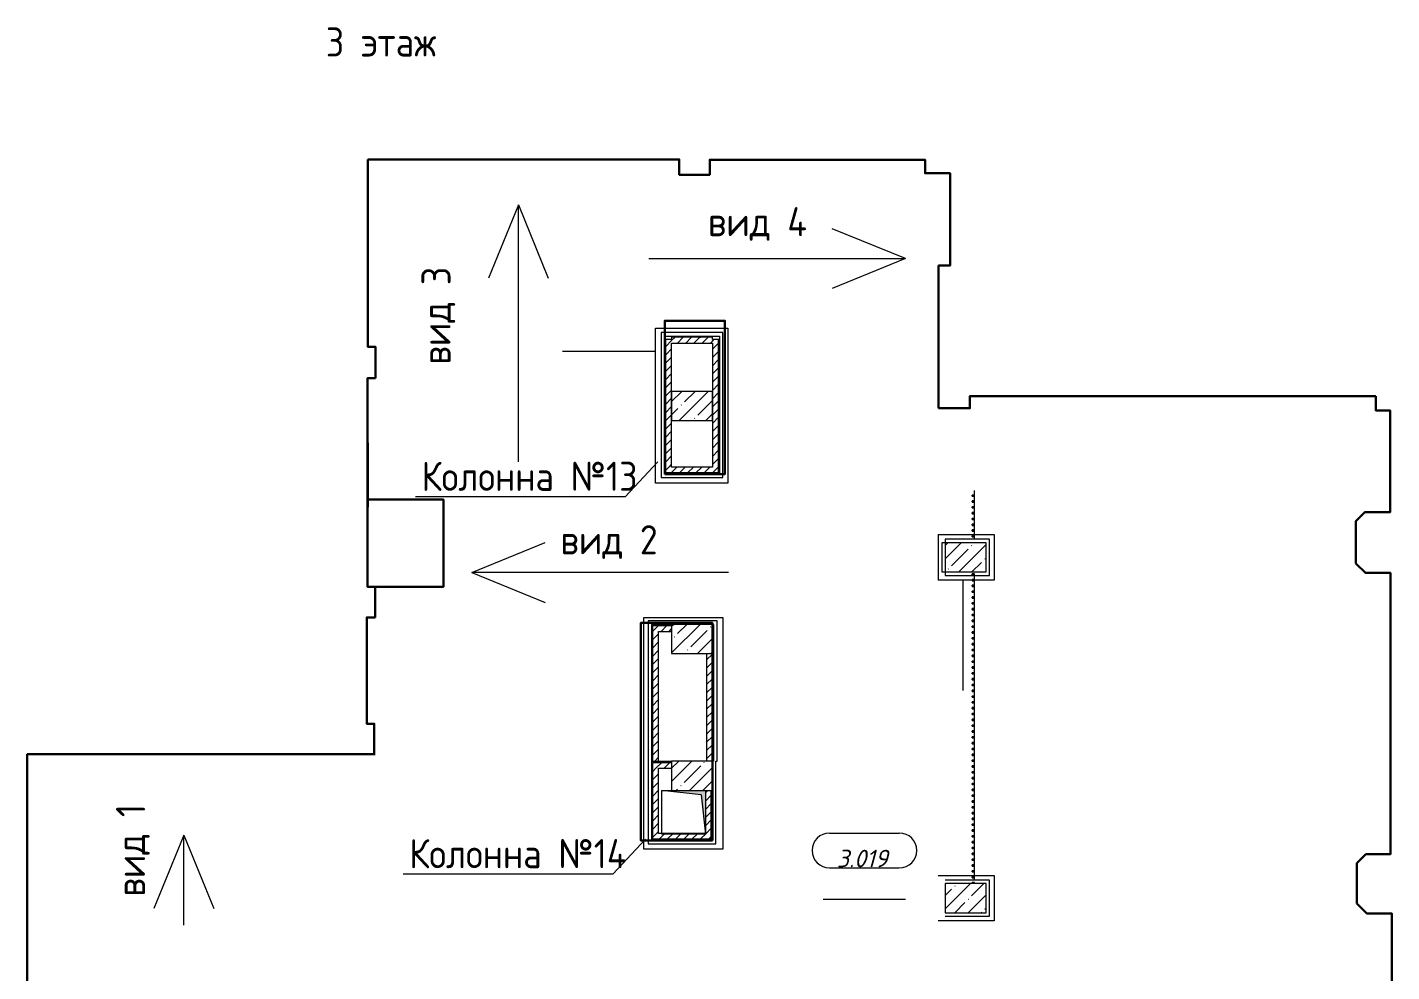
# Model space of a CAD drawing. Header units: millimetres. Extents: x -81576 to 1046824, y -248937 to 691537.
# Drawn here: x 163371 to 186808, y 258699 to 274912 of the extents above; entities that cross this region are included whole.
import ezdxf

# ---------------------------------------------------------------- set-up
doc = ezdxf.new("R2010")
doc.units = ezdxf.units.MM
for name, color, linetype, lineweight, true_color in [('A-AREA-IDEN-1', 7, 'Continuous', 9, 0xaaaaaa), ('A-DETL-7', 7, 'Continuous', 20, 0x01a6fe), ('A-FLOR-1', 7, 'Continuous', 5, 0xc0c0c0), ('I-WALL-15', 7, 'Continuous', 5, 0x787878), ('M-EQPM-1', 7, 'Continuous', 9, 0xaaaaaa), ('M-EQPM-2', 7, 'Continuous', 9, 0xe2e2e2)]:
    doc.layers.add(name, color=color, linetype=linetype, lineweight=lineweight, true_color=true_color)
for name, color, linetype, lineweight in [('A-DETL-MEDM', 7, 'Continuous', 9), ('A-WALL', 7, 'Continuous', 5), ('A-WALL-FNSH-1', 7, 'Continuous', 5), ('I-WALL', 7, 'Continuous', 5), ('S-COLS', 7, 'Continuous', 9), ('S-COLS-1', 7, 'Continuous', 5), ('Ограждение', 7, 'Continuous', 9), ('Ограждение-1', 7, 'Continuous', 20), ('основной', 250, 'Continuous', 15), ('Основные линии', 7, 'Continuous', 30), ('осново', 7, 'Continuous', 30), ('Размеры', 7, 'Continuous', 15)]:
    doc.layers.add(name, color=color, linetype=linetype, lineweight=lineweight)
doc.styles.add('ISOCPEUR_I', font='isocpeui.ttf', dxfattribs={"height": 300})
doc.styles.add('СПДС', font='isocpeur.ttf', dxfattribs={"width": 0.9})
pattern_1 = [(0, (85589.49, 186481.29), (406.4, 101.6), [6.706, -298.094, 6.706, -298.094, -1625.6]), (0, (85589.49, 186481.29), (406.4, 101.6), [-609.6, 6.706, -602.894, 6.706, -298.094, -711.2]), (0, (85589.49, 186481.29), (406.4, 101.6), [-1524, 6.706, -196.494, 6.706, -501.294]), (120, (85741.89, 186532.09), (-291.18818, 301.15272), [6.706, -298.094, 6.706, -298.094, -1625.6]), (120, (85741.89, 186532.09), (-291.18818, 301.15272), [-609.6, 6.706, -602.894, 6.706, -298.094, -711.2]), (120, (85741.89, 186532.09), (-291.18818, 301.15272), [-1524, 6.706, -196.494, 6.706, -501.294]), (240, (85792.69, 186735.29), (-115.21182, -402.75272), [6.706, -298.094, 6.706, -298.094, -1625.6]), (240, (85792.69, 186735.29), (-115.21182, -402.75272), [-609.6, 6.706, -602.894, 6.706, -298.094, -711.2]), (240, (85792.69, 186735.29), (-115.21182, -402.75272), [-1524, 6.706, -196.494, 6.706, -501.294])]
pattern_2 = [(45, (85589.49, 186481.29), (-70.71068, 70.71068), [])]

# ---------------------------------------------------------------- blocks, each defined once
blk = doc.blocks.new('BSC_Колонна _Прямоугольная - 500х700-V242-АИ_План этажа_Стены_3')
at = {"layer": 'S-COLS-1'}
h = blk.add_hatch(dxfattribs=at)
h.set_pattern_fill('FP_170', color=256, style=0, pattern_type=2)
h.set_pattern_definition([(315, (-73481.04, 93900), (228.0985, 228.0985), []), (315, (-73481.04, 93671.9), (228.0985, 228.0985), [403.225, -80.645, 6.706, -73.939])])
h.paths.add_polyline_path([(-250, 350), (-250, -350), (250, -350), (250, 350), (86, 350)])
for p, q in [((250, 350), (-250, 350)), ((-250, 350), (-250, -350)), ((250, -350), (250, 350)), ((-250, -350), (250, -350))]:
    blk.add_line(p, q, dxfattribs=at)
blk = doc.blocks.new('BSC_Колонна _Прямоугольная - 500х700-V245-АИ_План этажа_Стены_3')
at = {"layer": 'S-COLS-1'}
h = blk.add_hatch(dxfattribs=at)
h.set_pattern_fill('FP_173', color=256, style=0, pattern_type=2)
h.set_pattern_definition([(315, (-79331.04, 93900), (228.0985, 228.0985), []), (315, (-79331.04, 93671.9), (228.0985, 228.0985), [403.225, -80.645, 6.706, -73.939])])
h.paths.add_polyline_path([(-250, 350), (-250, -350), (250, -350), (250, 350), (-101, 350)])
for p, q in [((250, 350), (-250, 350)), ((-250, 350), (-250, -350)), ((250, -350), (250, 350)), ((-250, -350), (250, -350))]:
    blk.add_line(p, q, dxfattribs=at)
blk = doc.blocks.new('BSC_Колонна _Прямоугольная - 500х700-V304-АИ_План этажа_Стены_3')
at = {"layer": 'S-COLS-1'}
h = blk.add_hatch(dxfattribs=at)
h.set_pattern_fill('FP_210', color=256, style=0, pattern_type=2)
h.set_pattern_definition([(315, (-75580.7, 89200), (228.0985, 228.0985), []), (315, (-75580.7, 88971.9), (228.0985, 228.0985), [403.225, -80.645, 6.706, -73.939])])
h.paths.add_polyline_path([(-250, 350), (-250, -350), (250, -350), (250, 350), (110, 350)])
for p, q in [((250, 350), (-250, 350)), ((250, -350), (250, 350)), ((-250, -230), (-250, -350)), ((-250, -350), (250, -350))]:
    blk.add_line(p, q, dxfattribs=at)
blk = doc.blocks.new('BSC_Колонна _Прямоугольная - 500х700-V305-АИ_План этажа_Стены_3')
at = {"layer": 'S-COLS-1'}
h = blk.add_hatch(dxfattribs=at)
h.set_pattern_fill('FP_211', color=256, style=0, pattern_type=2)
h.set_pattern_definition([(315, (-77930.7, 89200), (228.0985, 228.0985), []), (315, (-77930.7, 88971.9), (228.0985, 228.0985), [403.225, -80.645, 6.706, -73.939])])
h.paths.add_polyline_path([(-250, 350), (-250, -350), (250, -350), (250, 350)])
for p, q in [((250, 350), (-250, 350)), ((-250, 350), (-250, -350)), ((250, -350), (250, 350)), ((-250, -350), (250, -350))]:
    blk.add_line(p, q, dxfattribs=at)
blk = doc.blocks.new('Канал вертикальный прямоугольный - Шахта - значок проема-24087406-АИ_План этажа_Стены_3')
at = {"layer": 'M-EQPM-2'}
blk.add_hatch(color=256, dxfattribs=at).paths.add_polyline_path([(375, 375), (-375, 375), (-375, -375), (-300, 300)])
at = {"layer": 'M-EQPM-1'}
for p, q in [((-375, -375), (-375, 375)), ((-375, 375), (375, 375)), ((-300, 300), (-375, -375)), ((-300, 300), (375, 375)), ((375, 375), (375, -375)), ((375, -375), (-375, -375))]:
    blk.add_line(p, q, dxfattribs=at)
blk = doc.blocks.new('О_Балясина_Труба_ГОСТ 86452 - О_Балясина_Труба_ГОСТ 8645-68 2-26159581-АИ_План этажа_Стены_3')
at = {"layer": 'Ограждение-1'}
for p, q in [((10, 20), (-10, 20)), ((-10, 20), (-10, -20)), ((-7, -17), (-7, 17)), ((-7, 17), (7, 17)), ((7, 17), (7, -17)), ((10, -20), (10, 20)), ((-10, -20), (10, -20)), ((7, -17), (-7, -17))]:
    blk.add_line(p, q, dxfattribs=at)
blk = doc.blocks.new('О_Элемент ограждения_Обод_Труба_ГОСТ 86452 - О_Элемент ограждения_Обод_Труба_ГОСТ 8645-68 2-26160767-АИ_План этажа_Стены_3')
at = {"layer": 'Ограждение-1'}
for p, q in [((-5300, 20), (-5320, 20)), ((-5320, 20), (-5320, -20)), ((-5317, 17), (-5303, 17)), ((-5317, -17), (-5317, 17)), ((-5303, 17), (-5303, -17)), ((-5300, -20), (-5300, 20)), ((0, 20), (-20, 20)), ((-20, 20), (-20, -20)), ((-17, 17), (-3, 17)), ((-17, -17), (-17, 17)), ((-3, 17), (-3, -17)), ((-5320, -20), (-5300, -20)), ((-5303, -17), (-5317, -17)), ((-20, -20), (0, -20)), ((-3, -17), (-17, -17))]:
    blk.add_line(p, q, dxfattribs=at)
blk = doc.blocks.new('AAR_СКБ_Марка_помещения_1_5 ммп - Номер _ Площадь-27962135-АИ_План этажа_Стены_3')
at = {"layer": 'A-AREA-IDEN-1'}
for p, q in [((-2.99, 3), (3.01, 3)), ((-2.99, 0), (3.01, 0)), ((-3.53, -2.69), (3.53, -2.69))]:
    blk.add_line(p, q, dxfattribs=at)
for centre, start, end in [((-2.99, 1.5), 90, 270), ((3.01, 1.5), 270, 90)]:
    blk.add_arc(centre, 1.5, start, end, dxfattribs=at)

msp = doc.modelspace()

# ---------------------------------------------------------------- hatches: boundary and pattern name
at = {"layer": 'I-WALL'}
h = msp.add_hatch(dxfattribs=at)
h.set_pattern_fill('FP_5', color=256, style=0, pattern_type=2)
h.set_pattern_definition(pattern_2)
h.paths.add_polyline_path([(174339.5, 267362), (174439.5, 267362), (174439.5, 269552), (174339.5, 269552), (174339.5, 267835.3)])
h = msp.add_hatch(dxfattribs=at)
h.set_pattern_fill('FP_5', color=256, style=0, pattern_type=2)
h.set_pattern_definition(pattern_2)
h.paths.add_polyline_path([(174439.5, 269492), (175139.5, 269492), (175139.5, 269592), (174439.5, 269592), (174439.5, 269552)])
h = msp.add_hatch(dxfattribs=at)
h.set_pattern_fill('FP_5', color=256, style=0, pattern_type=2)
h.set_pattern_definition(pattern_2)
h.paths.add_polyline_path([(175139.5, 267262), (175239.5, 267262), (175239.5, 269552), (175139.5, 269552), (175139.5, 267362)])
h = msp.add_hatch(dxfattribs=at)
h.set_pattern_fill('FP_5', color=256, style=0, pattern_type=2)
h.set_pattern_definition(pattern_2)
h.paths.add_polyline_path([(175139.5, 267262), (175139.5, 267362), (174339.5, 267362), (174339.5, 267262)])
h = msp.add_hatch(dxfattribs=at)
h.set_pattern_fill('FP_5', color=256, style=0, pattern_type=2)
h.set_pattern_definition(pattern_2)
h.paths.add_polyline_path([(174115.7, 262312), (174215.7, 262312), (174215.7, 264642), (174115.7, 264642), (174115.7, 263587.9)])
h = msp.add_hatch(dxfattribs=at)
h.set_pattern_fill('FP_5', color=256, style=0, pattern_type=2)
h.set_pattern_definition(pattern_2)
h.paths.add_polyline_path([(174439.5, 264542), (174439.5, 264642), (174215.7, 264642), (174215.7, 264542)])
h = msp.add_hatch(dxfattribs=at)
h.set_pattern_fill('FP_5', color=256, style=0, pattern_type=2)
h.set_pattern_definition(pattern_2)
h.paths.add_polyline_path([(175139.5, 262312), (175139.5, 264162), (175039.5, 264162), (175039.5, 262312)])
h = msp.add_hatch(dxfattribs=at)
h.set_pattern_fill('FP_5', color=256, style=0, pattern_type=2)
h.set_pattern_definition(pattern_2)
h.paths.add_polyline_path([(174439.5, 262192), (174439.5, 262292), (174115.7, 262292), (174115.7, 262192), (174215.7, 262192)])
h = msp.add_hatch(dxfattribs=at)
h.set_pattern_fill('FP_5', color=256, style=0, pattern_type=2)
h.set_pattern_definition(pattern_2)
h.paths.add_polyline_path([(174115.7, 260972.3), (174215.7, 260972.3), (174215.7, 262192), (174115.7, 262192), (174115.7, 262172.1)])
h = msp.add_hatch(dxfattribs=at)
h.set_pattern_fill('FP_5', color=256, style=0, pattern_type=2)
h.set_pattern_definition(pattern_2)
h.paths.add_polyline_path([(175119.5, 261072.3), (175119.5, 261812), (175019.5, 261812), (175019.5, 261072.3)])
h = msp.add_hatch(dxfattribs=at)
h.set_pattern_fill('FP_5', color=256, style=0, pattern_type=2)
h.set_pattern_definition(pattern_2)
h.paths.add_polyline_path([(174944.5, 260972.3), (175119.5, 260972.3), (175119.5, 261072.3), (175019.5, 261072.3), (175018.3, 261072.3), (174215.7, 261072.3), (174215.7, 260972.3)])
at = {"layer": 'I-WALL-15'}
h = msp.add_hatch(dxfattribs=at)
h.set_pattern_fill('FP_3', color=256, style=0, pattern_type=2)
h.set_pattern_definition(pattern_1)
h.paths.add_polyline_path([(174339.5, 267262), (174339.5, 269552), (174319.5, 269552), (174319.5, 267262)])
h = msp.add_hatch(dxfattribs=at)
h.set_pattern_fill('FP_3', color=256, style=0, pattern_type=2)
h.set_pattern_definition(pattern_1)
h.paths.add_polyline_path([(175139.5, 269592), (175139.5, 269612), (174439.5, 269612), (174439.5, 269592)])
h = msp.add_hatch(dxfattribs=at)
h.set_pattern_fill('FP_3', color=256, style=0, pattern_type=2)
h.set_pattern_definition(pattern_1)
h.paths.add_polyline_path([(175259.5, 267242), (175259.5, 269552), (175239.5, 269552), (175239.5, 267242)])
h = msp.add_hatch(dxfattribs=at)
h.set_pattern_fill('FP_3', color=256, style=0, pattern_type=2)
h.set_pattern_definition(pattern_1)
h.paths.add_polyline_path([(174319.5, 267242), (175239.5, 267242), (175239.5, 267262), (174319.5, 267262)])
h = msp.add_hatch(dxfattribs=at)
h.set_pattern_fill('FP_3', color=256, style=0, pattern_type=2)
h.set_pattern_definition(pattern_1)
h.paths.add_polyline_path([(174115.7, 262312), (174115.7, 264662), (174095.7, 264662), (174095.7, 262312)])
h = msp.add_hatch(dxfattribs=at)
h.set_pattern_fill('FP_3', color=256, style=0, pattern_type=2)
h.set_pattern_definition(pattern_1)
h.paths.add_polyline_path([(174115.7, 264642), (174439.5, 264642), (174439.5, 264662), (174115.7, 264662)])
h = msp.add_hatch(dxfattribs=at)
h.set_pattern_fill('FP_3', color=256, style=0, pattern_type=2)
h.set_pattern_definition(pattern_1)
h.paths.add_polyline_path([(175159.5, 262312), (175159.5, 264602), (175139.5, 264602), (175139.5, 262312)])
h = msp.add_hatch(dxfattribs=at)
h.set_pattern_fill('FP_3', color=256, style=0, pattern_type=2)
h.set_pattern_definition(pattern_1)
h.paths.add_polyline_path([(174439.5, 262292), (174439.5, 262312), (174095.7, 262312), (174095.7, 262292), (174115.7, 262292)])
h = msp.add_hatch(dxfattribs=at)
h.set_pattern_fill('FP_3', color=256, style=0, pattern_type=2)
h.set_pattern_definition(pattern_1)
h.paths.add_polyline_path([(174115.7, 260952.3), (174115.7, 262292), (174095.7, 262292), (174095.7, 260952.3)])
h = msp.add_hatch(dxfattribs=at)
h.set_pattern_fill('FP_3', color=256, style=0, pattern_type=2)
h.set_pattern_definition(pattern_1)
h.paths.add_polyline_path([(175119.5, 260972.3), (175139.5, 260972.3), (175139.5, 261812), (175119.5, 261812), (175119.5, 261072.3)])
h = msp.add_hatch(dxfattribs=at)
h.set_pattern_fill('FP_3', color=256, style=0, pattern_type=2)
h.set_pattern_definition(pattern_1)
h.paths.add_polyline_path([(174115.7, 260952.3), (175139.5, 260952.3), (175139.5, 260972.3), (174115.7, 260972.3)])
at = {"layer": 'S-COLS-1'}
h = msp.add_hatch(dxfattribs=at)
h.set_pattern_fill('FP_1', color=256, style=0, pattern_type=2)
h.set_pattern_definition([(45, (85589.5, 186481.3), (-228.0985, 228.0985), []), (45, (85817.6, 186481.3), (-228.0985, 228.0985), [403.225, -80.645, 6.706, -73.939])])
h.paths.add_polyline_path([(175139.5, 268162), (175139.5, 268662), (174439.5, 268662), (174439.5, 268162)])

# ---------------------------------------------------------------- linework, layer by layer
at = {"lineweight": 30}
for points in [[(179023.7, 268370.9), (179023.7, 270820.9), (179043.7, 270820.9), (179223.7, 270820.9), (179223.7, 272407.9), (179023.7, 272407.9), (178793.7, 272407.9), (178793.7, 272637.9), (175093.7, 272637.9), (175093.7, 272381.9), (174569.7, 272381.9), (174569.7, 272644.9), (169219.7, 272644.9)], [(169219.7, 272644.9), (169219.7, 269427.9), (169349.7, 269427.9), (169349.7, 268887.9)], [(169349.7, 268887.9), (169214.7, 268887.9), (169214.7, 265306.9), (169215.7, 265306.9)], [(169214.7, 268887.9), (169222, 266674.9), (169219.8, 266804.9), (170519.8, 266804.9), (170519.8, 265306.9), (169344.7, 265306.9)], [(186535.7, 268580.9), (179563.7, 268580.9), (179563.7, 268370.9), (179023.7, 268370.9)], [(186808.5, 256960.9), (186808.5, 259700.9), (186380.5, 259700.9), (186210.8, 259870.7), (186210.8, 260560.7), (186366.3, 260716.2), (186786.3, 260716.2), (186786.3, 265546.2), (186356.3, 265546.2), (186193.7, 265708.8), (186193.7, 266433.8), (186345.7, 266585.9), (186780.7, 266585.9), (186780.7, 268335.9), (186535.7, 268335.9), (186535.7, 268580.9)], [(169214.7, 265306.9), (169344.7, 265306.9), (169344.7, 264781.9), (169331.7, 264781.9), (169201.7, 264781.9), (169201.7, 262955.9), (169331.7, 262955.9), (169331.7, 262430.9), (169201.7, 262430.9)], [(169344.7, 262430.9), (163370.7, 262430.9), (163370.7, 257509.9), (163912.7, 257509.9), (163912.7, 256952.9), (163370.7, 256952.9), (163370.7, 254320.9)]]:
    msp.add_lwpolyline(points, dxfattribs=at)
for points in [[(174319.5, 267242), (175355.5, 267242), (175355.5, 269874), (174319.5, 269874)], [(175139.5, 260952.3), (173909.5, 260952.3), (173909.5, 264686.3), (175139.5, 264686.3)]]:
    msp.add_lwpolyline(points, close=True, dxfattribs=at)
at = {"layer": 'A-DETL-7'}
for p, q in [((174162.6, 269745.6), (175402.6, 269745.6)), ((174162.6, 267085.6), (174162.6, 269745.6)), ((175402.6, 269745.6), (175402.6, 267085.6)), ((175402.6, 267085.6), (174162.6, 267085.6)), ((179019.1, 266202.3), (179979.5, 266202.3)), ((179019.1, 266202.3), (179019.1, 265422.3)), ((179979.5, 266202.3), (179979.5, 265422.3)), ((179979.5, 265422.3), (179019.1, 265422.3)), ((173960.3, 264780.1), (175320.3, 264780.1)), ((173960.3, 260800.1), (173960.3, 264780.1)), ((175320.3, 264780.1), (175320.3, 260800.1)), ((175320.3, 260800.1), (173960.3, 260800.1)), ((179019.1, 260352.3), (179979.5, 260352.3)), ((179979.5, 260352.3), (179979.5, 259572.3)), ((179979.5, 259572.3), (179019.1, 259572.3))]:
    msp.add_line(p, q, dxfattribs=at)
at = {"layer": 'A-DETL-MEDM'}
for p, q in [((172562.6, 269352.6), (174162.6, 269352.6)), ((179449.5, 263527), (179449.5, 265422.3))]:
    msp.add_line(p, q, dxfattribs=at)
at = {"layer": 'A-FLOR-1'}
for p, q in [((179639.5, 266882), (179639.5, 266962)), ((179639.5, 266782), (179639.5, 266862)), ((179639.5, 266682), (179639.5, 266762)), ((179639.5, 266582), (179639.5, 266662)), ((179639.5, 266482), (179639.5, 266562)), ((179639.5, 266382), (179639.5, 266462)), ((179639.5, 266282), (179639.5, 266362)), ((179639.5, 266182), (179639.5, 266262)), ((179639.5, 266122.3), (179639.5, 266162)), ((179639.5, 265432), (179639.5, 265502.3)), ((179639.5, 265332), (179639.5, 265412)), ((179639.5, 265232), (179639.5, 265312)), ((179639.5, 265132), (179639.5, 265212)), ((179639.5, 265032), (179639.5, 265112)), ((179639.5, 264932), (179639.5, 265012)), ((179639.5, 264832), (179639.5, 264912)), ((179639.5, 264732), (179639.5, 264812)), ((179639.5, 264632), (179639.5, 264712)), ((179639.5, 264532), (179639.5, 264612)), ((179639.5, 264432), (179639.5, 264512)), ((179639.5, 264332), (179639.5, 264412)), ((179639.5, 264232), (179639.5, 264312)), ((179639.5, 264132), (179639.5, 264212)), ((179639.5, 264032), (179639.5, 264112)), ((179639.5, 263932), (179639.5, 264012)), ((179639.5, 263832), (179639.5, 263912)), ((179639.5, 263732), (179639.5, 263812)), ((179639.5, 263632), (179639.5, 263712)), ((179639.5, 263532), (179639.5, 263612)), ((179639.5, 263432), (179639.5, 263512)), ((179639.5, 263332), (179639.5, 263412)), ((179639.5, 263234), (179639.5, 263312)), ((179639.5, 263132), (179639.5, 263212)), ((179639.5, 263032), (179639.5, 263112)), ((179639.5, 262932), (179639.5, 263012)), ((179639.5, 262832), (179639.5, 262912)), ((179639.5, 262732), (179639.5, 262812)), ((179639.5, 262632), (179639.5, 262712)), ((179639.5, 262532), (179639.5, 262612)), ((179639.5, 262432), (179639.5, 262512)), ((179639.5, 262332), (179639.5, 262412)), ((179639.5, 262232), (179639.5, 262312)), ((179639.5, 262132), (179639.5, 262212)), ((179639.5, 262032), (179639.5, 262112)), ((179639.5, 261932), (179639.5, 262012)), ((179639.5, 261832), (179639.5, 261912)), ((179639.5, 261732), (179639.5, 261812)), ((179639.5, 261632), (179639.5, 261712)), ((179639.5, 261532), (179639.5, 261612)), ((179639.5, 261432), (179639.5, 261512)), ((179639.5, 261332), (179639.5, 261412)), ((179639.5, 261232), (179639.5, 261312)), ((179639.5, 261132), (179639.5, 261212)), ((179639.5, 261032), (179639.5, 261110.3)), ((179639.5, 260932), (179639.5, 261012)), ((179639.5, 260832), (179639.5, 260912)), ((179639.5, 260732), (179639.5, 260812)), ((179639.5, 260632), (179639.5, 260712)), ((179639.5, 260532), (179639.5, 260612)), ((179639.5, 260432), (179639.5, 260512)), ((179639.5, 260332), (179639.5, 260412)), ((179639.5, 260272.3), (179639.5, 260312))]:
    msp.add_line(p, q, dxfattribs=at)
at = {"layer": 'A-WALL'}
for p, q in [((174259.5, 269672), (174259.5, 267182)), ((175319.5, 269672), (174259.5, 269672)), ((174319.5, 267242), (174319.5, 269612)), ((174319.5, 269612), (175259.5, 269612)), ((174339.5, 267262), (174339.5, 269552)), ((175139.5, 269592), (174439.5, 269592)), ((175239.5, 269552), (175239.5, 267262)), ((175259.5, 269612), (175259.5, 267242)), ((175319.5, 267182), (175319.5, 269672)), ((175239.5, 267262), (174339.5, 267262)), ((174259.5, 267182), (175319.5, 267182)), ((179079.5, 266062.3), (179079.5, 265562.3)), ((179139.5, 266062.3), (179079.5, 266062.3)), ((179899.5, 266122.3), (179139.5, 266122.3)), ((179139.5, 266122.3), (179139.5, 266062.3)), ((179899.5, 265502.3), (179899.5, 266122.3)), ((179079.5, 265562.3), (179139.5, 265562.3)), ((179139.5, 265562.3), (179139.5, 265502.3)), ((179139.5, 265502.3), (179899.5, 265502.3)), ((174035.7, 264722), (174035.7, 260892.3)), ((175219.5, 264722), (174035.7, 264722)), ((174115.7, 264642), (174439.5, 264642)), ((174115.7, 262312), (174115.7, 264642)), ((175139.5, 264662), (175159.5, 264662)), ((175159.5, 264662), (175159.5, 262312)), ((175219.5, 262312), (175219.5, 264722)), ((175139.5, 264162), (175139.5, 262312)), ((174115.7, 262292), (174439.5, 262292)), ((174115.7, 260972.3), (174115.7, 262292)), ((175199.5, 260892.3), (175199.5, 262312)), ((175199.5, 262312), (175219.5, 262312)), ((175119.5, 260972.3), (175119.5, 261812)), ((175139.5, 261812), (175139.5, 260952.3)), ((174035.7, 260892.3), (175199.5, 260892.3)), ((175139.5, 260952.3), (174095.7, 260952.3)), ((175119.5, 260972.3), (174115.7, 260972.3)), ((179899.5, 260272.3), (179139.5, 260272.3)), ((179899.5, 259652.3), (179899.5, 260272.3)), ((179139.5, 259652.3), (179899.5, 259652.3))]:
    msp.add_line(p, q, dxfattribs=at)
at = {"layer": 'A-WALL-FNSH-1'}
for p, q in [((174439.5, 269552), (174319.5, 269552)), ((174439.5, 269612), (174439.5, 269552)), ((175139.5, 269552), (175139.5, 269612)), ((175259.5, 269552), (175139.5, 269552)), ((174439.5, 267362), (174439.5, 269492)), ((174439.5, 269492), (175139.5, 269492)), ((175139.5, 269492), (175139.5, 267362)), ((174319.5, 267242), (175259.5, 267242)), ((175139.5, 267362), (174439.5, 267362)), ((174439.5, 264662), (174095.7, 264662)), ((174095.7, 264662), (174095.7, 260952.3)), ((174215.7, 264542), (174439.5, 264542)), ((174215.7, 262312), (174215.7, 264542)), ((175159.5, 264602), (175139.5, 264602)), ((175039.5, 264162), (175039.5, 262312)), ((174095.7, 262312), (174439.5, 262312)), ((175139.5, 262312), (175159.5, 262312)), ((174215.7, 262192), (174439.5, 262192)), ((174215.7, 261072.3), (174215.7, 262192)), ((175018.3, 261072.3), (174215.7, 261072.3))]:
    msp.add_line(p, q, dxfattribs=at)
at = {"layer": 'S-COLS-1'}
for p, q in [((175139.5, 268662), (174439.5, 268662)), ((174439.5, 268662), (174439.5, 268162)), ((175139.5, 268162), (175139.5, 268662)), ((174439.5, 268162), (175139.5, 268162))]:
    msp.add_line(p, q, dxfattribs=at)
at = {"layer": 'основной', "lineweight": 15}
for points in [[(174199.6, 267453.8), (173639, 266853.8), (170039, 266853.8)], [(173988.8, 260975.6), (173428.2, 260375.6), (169828.2, 260375.6)]]:
    msp.add_lwpolyline(points, dxfattribs=at)
at = {"layer": 'Размеры'}
for points in [[(171806.8, 271863.9), (171293.2, 270605.3)], [(171806.8, 267453.8), (171806.8, 271863.9)], [(171806.8, 271863.9), (172320.4, 270605.3)], [(178455.2, 270940.6), (177196.7, 271454.2)], [(174045.1, 270940.6), (178455.2, 270940.6)], [(178455.2, 270940.6), (177196.7, 270427)], [(171007.5, 265553.2), (172266.1, 266066.8)], [(175417.6, 265553.2), (171007.5, 265553.2)], [(171007.5, 265553.2), (172266.1, 265039.6)], [(166059.3, 261045.3), (165545.7, 259786.7)], [(166059.3, 259497.6), (166059.3, 261045.3)], [(166059.3, 261045.3), (166572.9, 259786.7)]]:
    msp.add_lwpolyline(points, dxfattribs=at)

# ---------------------------------------------------------------- block references
at = {"layer": 'A-AREA-IDEN-1', "xscale": 199.9999999999999, "yscale": 199.9999999999999, "zscale": 199.9999999999999}
msp.add_blockref('AAR_СКБ_Марка_помещения_1_5 ммп - Номер _ Площадь-27962135-АИ_План этажа_Стены_3', (177748.4, 260480), dxfattribs=at)
at = {"layer": 'M-EQPM-1', "rotation": 269.9999999999989}
msp.add_blockref('Канал вертикальный прямоугольный - Шахта - значок проема-24087406-АИ_План этажа_Стены_3', (174644.5, 261437), dxfattribs=at)
at = {"layer": 'S-COLS', "rotation": 89.9999999999999}
for name, p in [('BSC_Колонна _Прямоугольная - 500х700-V245-АИ_План этажа_Стены_3', (179489.5, 265812.3)), ('BSC_Колонна _Прямоугольная - 500х700-V305-АИ_План этажа_Стены_3', (174789.5, 264412)), ('BSC_Колонна _Прямоугольная - 500х700-V304-АИ_План этажа_Стены_3', (174789.5, 262062)), ('BSC_Колонна _Прямоугольная - 500х700-V242-АИ_План этажа_Стены_3', (179489.5, 259962.3))]:
    msp.add_blockref(name, p, dxfattribs=at)
at = {"layer": 'Ограждение'}
for name, p, rotation in [('О_Балясина_Труба_ГОСТ 86452 - О_Балясина_Труба_ГОСТ 8645-68 2-26159581-АИ_План этажа_Стены_3', (179619.5, 266872), 90.00000000000024), ('О_Балясина_Труба_ГОСТ 86452 - О_Балясина_Труба_ГОСТ 8645-68 2-26159581-АИ_План этажа_Стены_3', (179619.5, 266772), 90.00000000000024), ('О_Балясина_Труба_ГОСТ 86452 - О_Балясина_Труба_ГОСТ 8645-68 2-26159581-АИ_План этажа_Стены_3', (179619.5, 266672), 90.00000000000024), ('О_Балясина_Труба_ГОСТ 86452 - О_Балясина_Труба_ГОСТ 8645-68 2-26159581-АИ_План этажа_Стены_3', (179619.5, 266572), 90.00000000000024), ('О_Балясина_Труба_ГОСТ 86452 - О_Балясина_Труба_ГОСТ 8645-68 2-26159581-АИ_План этажа_Стены_3', (179619.5, 266472), 90.00000000000024), ('О_Балясина_Труба_ГОСТ 86452 - О_Балясина_Труба_ГОСТ 8645-68 2-26159581-АИ_План этажа_Стены_3', (179619.5, 266372), 90.00000000000024), ('О_Балясина_Труба_ГОСТ 86452 - О_Балясина_Труба_ГОСТ 8645-68 2-26159581-АИ_План этажа_Стены_3', (179619.5, 266272), 90.00000000000024), ('О_Балясина_Труба_ГОСТ 86452 - О_Балясина_Труба_ГОСТ 8645-68 2-26159581-АИ_План этажа_Стены_3', (179619.5, 266172), 90.00000000000024), ('О_Элемент ограждения_Обод_Труба_ГОСТ 86452 - О_Элемент ограждения_Обод_Труба_ГОСТ 8645-68 2-26160767-АИ_План этажа_Стены_3', (179619.5, 260212), 270.0000000000001), ('О_Балясина_Труба_ГОСТ 86452 - О_Балясина_Труба_ГОСТ 8645-68 2-26159581-АИ_План этажа_Стены_3', (179619.5, 265422), 90.00000000000024), ('О_Балясина_Труба_ГОСТ 86452 - О_Балясина_Труба_ГОСТ 8645-68 2-26159581-АИ_План этажа_Стены_3', (179619.5, 265322), 90.00000000000024), ('О_Балясина_Труба_ГОСТ 86452 - О_Балясина_Труба_ГОСТ 8645-68 2-26159581-АИ_План этажа_Стены_3', (179619.5, 265222), 90.00000000000024), ('О_Балясина_Труба_ГОСТ 86452 - О_Балясина_Труба_ГОСТ 8645-68 2-26159581-АИ_План этажа_Стены_3', (179619.5, 265122), 90.00000000000024), ('О_Балясина_Труба_ГОСТ 86452 - О_Балясина_Труба_ГОСТ 8645-68 2-26159581-АИ_План этажа_Стены_3', (179619.5, 265022), 90.00000000000024), ('О_Балясина_Труба_ГОСТ 86452 - О_Балясина_Труба_ГОСТ 8645-68 2-26159581-АИ_План этажа_Стены_3', (179619.5, 264922), 90.00000000000024), ('О_Балясина_Труба_ГОСТ 86452 - О_Балясина_Труба_ГОСТ 8645-68 2-26159581-АИ_План этажа_Стены_3', (179619.5, 264822), 90.00000000000024), ('О_Балясина_Труба_ГОСТ 86452 - О_Балясина_Труба_ГОСТ 8645-68 2-26159581-АИ_План этажа_Стены_3', (179619.5, 264722), 90.00000000000024), ('О_Балясина_Труба_ГОСТ 86452 - О_Балясина_Труба_ГОСТ 8645-68 2-26159581-АИ_План этажа_Стены_3', (179619.5, 264622), 90.00000000000024), ('О_Балясина_Труба_ГОСТ 86452 - О_Балясина_Труба_ГОСТ 8645-68 2-26159581-АИ_План этажа_Стены_3', (179619.5, 264522), 90.00000000000024), ('О_Балясина_Труба_ГОСТ 86452 - О_Балясина_Труба_ГОСТ 8645-68 2-26159581-АИ_План этажа_Стены_3', (179619.5, 264422), 90.00000000000024), ('О_Балясина_Труба_ГОСТ 86452 - О_Балясина_Труба_ГОСТ 8645-68 2-26159581-АИ_План этажа_Стены_3', (179619.5, 264322), 90.00000000000024), ('О_Балясина_Труба_ГОСТ 86452 - О_Балясина_Труба_ГОСТ 8645-68 2-26159581-АИ_План этажа_Стены_3', (179619.5, 264222), 90.00000000000024), ('О_Балясина_Труба_ГОСТ 86452 - О_Балясина_Труба_ГОСТ 8645-68 2-26159581-АИ_План этажа_Стены_3', (179619.5, 264122), 90.00000000000024), ('О_Балясина_Труба_ГОСТ 86452 - О_Балясина_Труба_ГОСТ 8645-68 2-26159581-АИ_План этажа_Стены_3', (179619.5, 264022), 90.00000000000024), ('О_Балясина_Труба_ГОСТ 86452 - О_Балясина_Труба_ГОСТ 8645-68 2-26159581-АИ_План этажа_Стены_3', (179619.5, 263922), 90.00000000000024), ('О_Балясина_Труба_ГОСТ 86452 - О_Балясина_Труба_ГОСТ 8645-68 2-26159581-АИ_План этажа_Стены_3', (179619.5, 263822), 90.00000000000024), ('О_Балясина_Труба_ГОСТ 86452 - О_Балясина_Труба_ГОСТ 8645-68 2-26159581-АИ_План этажа_Стены_3', (179619.5, 263722), 90.00000000000024), ('О_Балясина_Труба_ГОСТ 86452 - О_Балясина_Труба_ГОСТ 8645-68 2-26159581-АИ_План этажа_Стены_3', (179619.5, 263622), 90.00000000000024), ('О_Балясина_Труба_ГОСТ 86452 - О_Балясина_Труба_ГОСТ 8645-68 2-26159581-АИ_План этажа_Стены_3', (179619.5, 263522), 90.00000000000024), ('О_Балясина_Труба_ГОСТ 86452 - О_Балясина_Труба_ГОСТ 8645-68 2-26159581-АИ_План этажа_Стены_3', (179619.5, 263422), 90.00000000000024), ('О_Балясина_Труба_ГОСТ 86452 - О_Балясина_Труба_ГОСТ 8645-68 2-26159581-АИ_План этажа_Стены_3', (179619.5, 263322), 90.00000000000024), ('О_Балясина_Труба_ГОСТ 86452 - О_Балясина_Труба_ГОСТ 8645-68 2-26159581-АИ_План этажа_Стены_3', (179619.5, 263222), 90.00000000000024), ('О_Балясина_Труба_ГОСТ 86452 - О_Балясина_Труба_ГОСТ 8645-68 2-26159581-АИ_План этажа_Стены_3', (179619.5, 263122), 90.00000000000024), ('О_Балясина_Труба_ГОСТ 86452 - О_Балясина_Труба_ГОСТ 8645-68 2-26159581-АИ_План этажа_Стены_3', (179619.5, 263022), 90.00000000000024), ('О_Балясина_Труба_ГОСТ 86452 - О_Балясина_Труба_ГОСТ 8645-68 2-26159581-АИ_План этажа_Стены_3', (179619.5, 262922), 90.00000000000024), ('О_Балясина_Труба_ГОСТ 86452 - О_Балясина_Труба_ГОСТ 8645-68 2-26159581-АИ_План этажа_Стены_3', (179619.5, 262822), 90.00000000000024), ('О_Балясина_Труба_ГОСТ 86452 - О_Балясина_Труба_ГОСТ 8645-68 2-26159581-АИ_План этажа_Стены_3', (179619.5, 262722), 90.00000000000024), ('О_Балясина_Труба_ГОСТ 86452 - О_Балясина_Труба_ГОСТ 8645-68 2-26159581-АИ_План этажа_Стены_3', (179619.5, 262622), 90.00000000000024), ('О_Балясина_Труба_ГОСТ 86452 - О_Балясина_Труба_ГОСТ 8645-68 2-26159581-АИ_План этажа_Стены_3', (179619.5, 262522), 90.00000000000024), ('О_Балясина_Труба_ГОСТ 86452 - О_Балясина_Труба_ГОСТ 8645-68 2-26159581-АИ_План этажа_Стены_3', (179619.5, 262422), 90.00000000000024), ('О_Балясина_Труба_ГОСТ 86452 - О_Балясина_Труба_ГОСТ 8645-68 2-26159581-АИ_План этажа_Стены_3', (179619.5, 262322), 90.00000000000024), ('О_Балясина_Труба_ГОСТ 86452 - О_Балясина_Труба_ГОСТ 8645-68 2-26159581-АИ_План этажа_Стены_3', (179619.5, 262222), 90.00000000000024), ('О_Балясина_Труба_ГОСТ 86452 - О_Балясина_Труба_ГОСТ 8645-68 2-26159581-АИ_План этажа_Стены_3', (179619.5, 262122), 90.00000000000024), ('О_Балясина_Труба_ГОСТ 86452 - О_Балясина_Труба_ГОСТ 8645-68 2-26159581-АИ_План этажа_Стены_3', (179619.5, 262022), 90.00000000000024), ('О_Балясина_Труба_ГОСТ 86452 - О_Балясина_Труба_ГОСТ 8645-68 2-26159581-АИ_План этажа_Стены_3', (179619.5, 261922), 90.00000000000024), ('О_Балясина_Труба_ГОСТ 86452 - О_Балясина_Труба_ГОСТ 8645-68 2-26159581-АИ_План этажа_Стены_3', (179619.5, 261822), 90.00000000000024), ('О_Балясина_Труба_ГОСТ 86452 - О_Балясина_Труба_ГОСТ 8645-68 2-26159581-АИ_План этажа_Стены_3', (179619.5, 261722), 90.00000000000024), ('О_Балясина_Труба_ГОСТ 86452 - О_Балясина_Труба_ГОСТ 8645-68 2-26159581-АИ_План этажа_Стены_3', (179619.5, 261622), 90.00000000000024), ('О_Балясина_Труба_ГОСТ 86452 - О_Балясина_Труба_ГОСТ 8645-68 2-26159581-АИ_План этажа_Стены_3', (179619.5, 261522), 90.00000000000024), ('О_Балясина_Труба_ГОСТ 86452 - О_Балясина_Труба_ГОСТ 8645-68 2-26159581-АИ_План этажа_Стены_3', (179619.5, 261422), 90.00000000000024), ('О_Балясина_Труба_ГОСТ 86452 - О_Балясина_Труба_ГОСТ 8645-68 2-26159581-АИ_План этажа_Стены_3', (179619.5, 261322), 90.00000000000024), ('О_Балясина_Труба_ГОСТ 86452 - О_Балясина_Труба_ГОСТ 8645-68 2-26159581-АИ_План этажа_Стены_3', (179619.5, 261222), 90.00000000000024), ('О_Балясина_Труба_ГОСТ 86452 - О_Балясина_Труба_ГОСТ 8645-68 2-26159581-АИ_План этажа_Стены_3', (179619.5, 261122), 90.00000000000024), ('О_Балясина_Труба_ГОСТ 86452 - О_Балясина_Труба_ГОСТ 8645-68 2-26159581-АИ_План этажа_Стены_3', (179619.5, 261022), 90.00000000000024), ('О_Балясина_Труба_ГОСТ 86452 - О_Балясина_Труба_ГОСТ 8645-68 2-26159581-АИ_План этажа_Стены_3', (179619.5, 260922), 90.00000000000024), ('О_Балясина_Труба_ГОСТ 86452 - О_Балясина_Труба_ГОСТ 8645-68 2-26159581-АИ_План этажа_Стены_3', (179619.5, 260822), 90.00000000000024), ('О_Балясина_Труба_ГОСТ 86452 - О_Балясина_Труба_ГОСТ 8645-68 2-26159581-АИ_План этажа_Стены_3', (179619.5, 260722), 90.00000000000024), ('О_Балясина_Труба_ГОСТ 86452 - О_Балясина_Труба_ГОСТ 8645-68 2-26159581-АИ_План этажа_Стены_3', (179619.5, 260622), 90.00000000000024), ('О_Балясина_Труба_ГОСТ 86452 - О_Балясина_Труба_ГОСТ 8645-68 2-26159581-АИ_План этажа_Стены_3', (179619.5, 260522), 90.00000000000024), ('О_Балясина_Труба_ГОСТ 86452 - О_Балясина_Труба_ГОСТ 8645-68 2-26159581-АИ_План этажа_Стены_3', (179619.5, 260422), 90.00000000000024), ('О_Балясина_Труба_ГОСТ 86452 - О_Балясина_Труба_ГОСТ 8645-68 2-26159581-АИ_План этажа_Стены_3', (179619.5, 260322), 90.00000000000024)]:
    msp.add_blockref(name, p, dxfattribs=dict(at, rotation=rotation))

# ---------------------------------------------------------------- texts
at = {"layer": 'A-AREA-IDEN-1', "insert": (177712.7, 260492.3), "char_height": 300, "width": 900, "attachment_point": 8, "line_spacing_factor": 1.139951, "style": 'ISOCPEUR_I'}
msp.add_mtext('\\pxqc,t8.46667,16.93333,25.4,33.86667,42.33333,50.8,59.26667,67.73333,76.2,84.66667,93.13333,101.6,110.06667,118.53333,127,135.46667,143.93333,152.4,160.86667,169.33333,177.8,186.26667,194.73333,203.2,211.66667,220.13333,228.6,237.06667,245.53333,254,262.46667,270.93333;{3.019}', dxfattribs=at)
at = {"layer": 'Основные линии', "char_height": 500, "attachment_point": 1, "style": 'СПДС'}
for s, width, gutter_width, insert in [('3 этаж ', 2291.008, 1622.4, (168498.7, 274910.4)), ('вид 4', 3371.815, 1678.4, (175062.7, 271825.8)), ('вид 2', 2769.041, 1678.4, (172528.6, 266364.4))]:
    msp.add_mtext_dynamic_manual_height_columns(s, width=width, gutter_width=gutter_width, heights=[0], dxfattribs=dict(at, insert=insert))
at = {"layer": 'Основные линии', "char_height": 500, "attachment_point": 1, "rotation": 90, "style": 'СПДС'}
for s, insert in [('вид 3', (170142.3, 269121.9)), ('вид 1', (164894.8, 259989.2))]:
    msp.add_mtext_dynamic_manual_height_columns(s, width=3371.815, gutter_width=1678.4, heights=[0], dxfattribs=dict(at, insert=insert))
at = {"layer": 'осново', "char_height": 500, "attachment_point": 1, "style": 'СПДС'}
for s, insert in [('Колонна №13', (170142.3, 267453.8)), ('Колонна №14', (169931.5, 260975.6))]:
    msp.add_mtext_dynamic_manual_height_columns(s, width=3780.915, gutter_width=1678.4, heights=[0], dxfattribs=dict(at, insert=insert))

doc.saveas('drawing.dxf')
